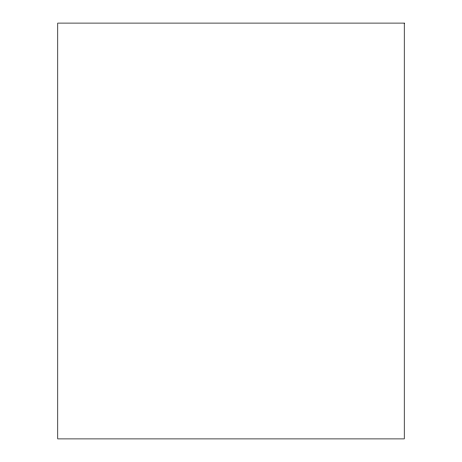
<?xml version="1.0" encoding="UTF-8"?>
<svg xmlns="http://www.w3.org/2000/svg" width="462" height="462" viewBox="0 0 462 462"><rect width="100%" height="100%" fill="white"/><g stroke="black" fill="none" stroke-linecap="round" stroke-linejoin="round"><path stroke-width="0.69" d="M404.25 23.1L57.75 23.1L57.75 438.9L404.25 438.9L404.25 23.1"/></g></svg>
